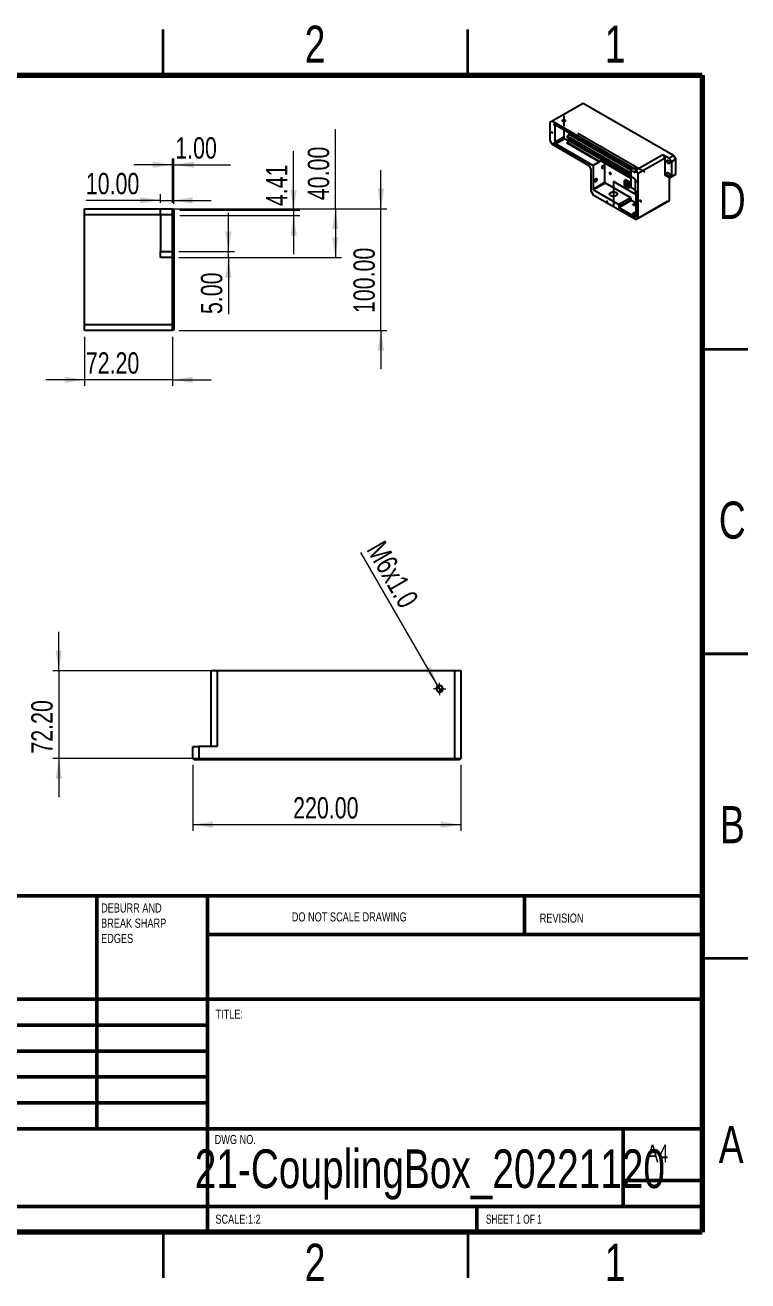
# Model space of a CAD drawing. Header units: millimetres. Extents: x 2 to 294, y 2 to 208.
# Drawn here: x 175.8 to 294.5, y 2 to 208.2 of the extents above; entities that cross this region are included whole.
import ezdxf

# ---------------------------------------------------------------- set-up
doc = ezdxf.new("R2010")
doc.units = ezdxf.units.MM
doc.linetypes.add('CENTERX2', pattern=[20.32, 12.7, -2.54, 2.54, -2.54])
doc.styles.add('SLDTEXTSTYLE0', font='TXT', dxfattribs={"width": 0.75})
doc.styles.add('SLDTEXTSTYLE2', font='TXT', dxfattribs={"width": 0.6875})
doc.dimstyles.new('SLDDIMSTYLE4', dxfattribs={"dimtxt": 3.5, "dimasz": 3.302, "dimexe": 0, "dimexo": 0.0625, "dimgap": 0.875, "dimtad": 1, "dimlfac": 5, "dimrnd": 1e-09, "dimzin": 12, "dimdsep": 46, "dimtxsty": 'SLDTEXTSTYLE0', "dimsah": 1, "dimcen": 0.09, "dimadec": 0, "dimazin": 3, "dimtfac": 1, "dimtmove": 0, "dimatfit": 0, "dimfxl": 0, "dimfrac": 2, "dimtolj": 1, "dimtzin": 12, "dimarcsym": 0})
doc.dimstyles.new('SLDDIMSTYLE5', dxfattribs={"dimtxt": 3.5, "dimasz": 3.302, "dimexe": 0, "dimexo": 0.0625, "dimgap": 0.875, "dimtad": 1, "dimlfac": 5, "dimrnd": 1e-09, "dimzin": 4, "dimdsep": 46, "dimtxsty": 'SLDTEXTSTYLE0', "dimsah": 1, "dimcen": 0.09, "dimadec": 0, "dimazin": 1, "dimtfac": 1, "dimtofl": 0, "dimtmove": 0, "dimatfit": 3, "dimfxl": 0, "dimfrac": 2, "dimtolj": 1, "dimtzin": 12, "dimarcsym": 0})
doc.dimstyles.new('SLDDIMSTYLE6', dxfattribs={"dimtxt": 3.5, "dimasz": 3.302, "dimexe": 0, "dimexo": 0.0625, "dimgap": 0.875, "dimtad": 1, "dimlfac": 5, "dimrnd": 1e-09, "dimzin": 4, "dimdsep": 46, "dimtxsty": 'SLDTEXTSTYLE0', "dimsah": 1, "dimcen": 0.09, "dimadec": 0, "dimazin": 1, "dimtfac": 1, "dimtmove": 0, "dimatfit": 0, "dimfxl": 0, "dimfrac": 2, "dimtolj": 1, "dimtzin": 12, "dimarcsym": 0})
doc.dimstyles.new('SLDDIMSTYLE9', dxfattribs={"dimtxt": 3.5, "dimasz": 3.302, "dimexe": 0, "dimexo": 0.0625, "dimgap": 0.875, "dimtad": 1, "dimlfac": 5, "dimrnd": 1e-09, "dimzin": 4, "dimdsep": 46, "dimtxsty": 'SLDTEXTSTYLE0', "dimblk1": 'NONE', "dimsah": 1, "dimcen": 0, "dimadec": 0, "dimazin": 1, "dimtfac": 1, "dimtmove": 0, "dimatfit": 3, "dimldrblk": 'NONE', "dimfxl": 0, "dimfrac": 2, "dimtolj": 1, "dimtzin": 12, "dimarcsym": 0})

# ---------------------------------------------------------------- blocks, each defined once
blk = doc.blocks.new('SW_NOTE_0_1')
at = {"color": 0, "linetype": 'Continuous', "lineweight": 0, "char_height": 1.5, "attachment_point": 1, "style": 'SLDTEXTSTYLE0'}
for s, insert in [('DEBURR AND', (0, 1.93)), ('BREAK SHARP', (0, -0.57)), ('EDGES', (0, -3.07))]:
    blk.add_mtext(s, dxfattribs=dict(at, insert=insert))
blk = doc.blocks.new('_D_24')
at = {"color": 7, "linetype": 'Continuous', "lineweight": 0}
for p, q in [((234.25, 178.04), (234.25, 184.39)), ((201.05, 178.04), (235.25, 178.04)), ((234.25, 158.04), (234.25, 178.04)), ((201.05, 158.04), (235.25, 158.04)), ((234.25, 158.04), (234.25, 151.69))]:
    blk.add_line(p, q, dxfattribs=at)
at = {"color": 7, "linetype": 'Continuous', "lineweight": 18}
for points in [[(234.25, 178.04), (234.76, 181.34), (233.74, 181.34)], [(234.25, 158.04), (233.74, 154.74), (234.76, 154.74)]]:
    blk.add_solid(points, dxfattribs=at)
at = {"color": 7, "linetype": 'Continuous', "lineweight": 18, "insert": (229.74, 160.92), "char_height": 3.5, "attachment_point": 1, "rotation": 90, "style": 'SLDTEXTSTYLE0'}
blk.add_mtext('100.00', dxfattribs=at)
blk = doc.blocks.new('_D_25')
at = {"color": 7, "linetype": 'Continuous', "lineweight": 0}
for p, q in [((185.61, 157.04), (185.61, 148.97)), ((200.05, 157.04), (200.05, 148.97)), ((185.61, 149.97), (179.26, 149.97)), ((200.05, 149.97), (185.61, 149.97)), ((200.05, 149.97), (206.4, 149.97))]:
    blk.add_line(p, q, dxfattribs=at)
at = {"color": 7, "linetype": 'Continuous', "lineweight": 18}
for points in [[(185.61, 149.97), (182.31, 150.48), (182.31, 149.46)], [(200.05, 149.97), (203.35, 149.46), (203.35, 150.48)]]:
    blk.add_solid(points, dxfattribs=at)
at = {"color": 7, "linetype": 'Continuous', "lineweight": 18, "insert": (185.8, 154.48), "char_height": 3.5, "attachment_point": 1, "style": 'SLDTEXTSTYLE0'}
blk.add_mtext('72.20', dxfattribs=at)
blk = doc.blocks.new('_D_26')
at = {"color": 7, "linetype": 'Continuous', "lineweight": 0}
for p, q in [((209.21, 171.04), (209.21, 177.39)), ((201.05, 171.04), (210.21, 171.04)), ((201.05, 170.04), (210.21, 170.04)), ((209.21, 170.04), (209.21, 171.04)), ((209.21, 170.04), (209.21, 160.76))]:
    blk.add_line(p, q, dxfattribs=at)
at = {"color": 7, "linetype": 'Continuous', "lineweight": 18}
for points in [[(209.21, 171.04), (209.72, 174.34), (208.7, 174.34)], [(209.21, 170.04), (208.7, 166.74), (209.72, 166.74)]]:
    blk.add_solid(points, dxfattribs=at)
at = {"color": 7, "linetype": 'Continuous', "lineweight": 18, "insert": (204.7, 160.76), "char_height": 3.5, "attachment_point": 1, "rotation": 90, "style": 'SLDTEXTSTYLE0'}
blk.add_mtext('5.00', dxfattribs=at)
blk = doc.blocks.new('_D_27')
at = {"color": 7, "linetype": 'Continuous', "lineweight": 0}
for p, q in [((226.77, 178.04), (226.77, 191.1)), ((199.05, 178.04), (227.77, 178.04)), ((226.77, 178.04), (226.77, 170.04)), ((201.05, 170.04), (227.77, 170.04))]:
    blk.add_line(p, q, dxfattribs=at)
at = {"color": 7, "linetype": 'Continuous', "lineweight": 18}
for points in [[(226.77, 178.04), (226.26, 174.74), (227.27, 174.74)], [(226.77, 170.04), (227.27, 173.34), (226.26, 173.34)]]:
    blk.add_solid(points, dxfattribs=at)
at = {"color": 7, "linetype": 'Continuous', "lineweight": 18, "insert": (222.25, 179.46), "char_height": 3.5, "attachment_point": 1, "rotation": 90, "style": 'SLDTEXTSTYLE0'}
blk.add_mtext('40.00', dxfattribs=at)
blk = doc.blocks.new('_D_28')
at = {"color": 7, "linetype": 'Continuous', "lineweight": 0}
for p, q in [((219.92, 177.84), (219.92, 187.53)), ((201.25, 177.84), (220.92, 177.84)), ((219.92, 177.84), (219.92, 176.96)), ((201.25, 176.96), (220.92, 176.96)), ((219.92, 176.96), (219.92, 170.61))]:
    blk.add_line(p, q, dxfattribs=at)
at = {"color": 7, "linetype": 'Continuous', "lineweight": 18}
for points in [[(219.92, 177.84), (220.43, 181.14), (219.41, 181.14)], [(219.92, 176.96), (219.41, 173.65), (220.43, 173.65)]]:
    blk.add_solid(points, dxfattribs=at)
at = {"color": 7, "linetype": 'Continuous', "lineweight": 18, "insert": (215.41, 178.48), "char_height": 3.5, "attachment_point": 1, "rotation": 90, "style": 'SLDTEXTSTYLE0'}
blk.add_mtext('4.41', dxfattribs=at)
blk = doc.blocks.new('_D_29')
at = {"color": 7, "linetype": 'Continuous', "lineweight": 0}
for p, q in [((198.05, 179.43), (185.8, 179.43)), ((198.05, 179.04), (198.05, 180.43)), ((198.05, 179.43), (200.05, 179.43)), ((200.05, 179.04), (200.05, 180.43)), ((200.05, 179.43), (206.4, 179.43))]:
    blk.add_line(p, q, dxfattribs=at)
at = {"color": 7, "linetype": 'Continuous', "lineweight": 18}
for points in [[(198.05, 179.43), (194.75, 179.94), (194.75, 178.92)], [(200.05, 179.43), (203.35, 178.92), (203.35, 179.94)]]:
    blk.add_solid(points, dxfattribs=at)
at = {"color": 7, "linetype": 'Continuous', "lineweight": 18, "insert": (185.8, 183.94), "char_height": 3.5, "attachment_point": 1, "style": 'SLDTEXTSTYLE0'}
blk.add_mtext('10.00', dxfattribs=at)
blk = doc.blocks.new('_D_30')
at = {"color": 7, "linetype": 'Continuous', "lineweight": 0}
for p, q in [((200.05, 179.04), (200.05, 186.28)), ((200.25, 178.84), (200.25, 186.28)), ((200.05, 185.28), (193.7, 185.28)), ((200.05, 185.28), (200.25, 185.28)), ((200.25, 185.28), (209.54, 185.28))]:
    blk.add_line(p, q, dxfattribs=at)
at = {"color": 7, "linetype": 'Continuous', "lineweight": 18}
for points in [[(200.05, 185.28), (196.75, 185.79), (196.75, 184.77)], [(200.25, 185.28), (203.55, 184.77), (203.55, 185.79)]]:
    blk.add_solid(points, dxfattribs=at)
at = {"color": 7, "linetype": 'Continuous', "lineweight": 18, "insert": (200.49, 189.79), "char_height": 3.5, "attachment_point": 1, "style": 'SLDTEXTSTYLE0'}
blk.add_mtext('1.00', dxfattribs=at)
blk = doc.blocks.new('_D_33')
at = {"color": 7, "linetype": 'Continuous', "lineweight": 0}
for q in [(230.94, 121.63), (244.18, 98.7)]:
    blk.add_line((243.58, 99.73), q, dxfattribs=at)
at = {"color": 7, "linetype": 'Continuous', "lineweight": 18}
blk.add_solid([(243.58, 99.73), (242.37, 102.85), (241.49, 102.34)], dxfattribs=at)
at = {"color": 7, "linetype": 'Continuous', "lineweight": 18, "insert": (234.82, 123.87), "char_height": 3.5, "attachment_point": 1, "rotation": 300, "style": 'SLDTEXTSTYLE0'}
blk.add_mtext('M6x1.0', dxfattribs=at)
blk = doc.blocks.new('_None')
blk = doc.blocks.new('_D_34')
at = {"color": 7, "linetype": 'Continuous', "lineweight": 0}
for p, q in [((203.37, 86.77), (203.37, 75.93)), ((247.37, 86.77), (247.37, 75.93)), ((203.37, 76.93), (247.37, 76.93))]:
    blk.add_line(p, q, dxfattribs=at)
at = {"color": 7, "linetype": 'Continuous', "lineweight": 18}
for points in [[(203.37, 76.93), (206.67, 76.42), (206.67, 77.43)], [(247.37, 76.93), (244.06, 77.43), (244.06, 76.42)]]:
    blk.add_solid(points, dxfattribs=at)
at = {"color": 7, "linetype": 'Continuous', "lineweight": 18, "insert": (219.84, 81.44), "char_height": 3.5, "attachment_point": 1, "style": 'SLDTEXTSTYLE0'}
blk.add_mtext('220.00', dxfattribs=at)
blk = doc.blocks.new('_D_35')
at = {"color": 7, "linetype": 'Continuous', "lineweight": 0}
for p, q in [((181.37, 102.21), (181.37, 108.56)), ((246.37, 102.21), (180.37, 102.21)), ((181.37, 102.21), (181.37, 87.77)), ((246.37, 87.77), (180.37, 87.77)), ((181.37, 87.77), (181.37, 81.42))]:
    blk.add_line(p, q, dxfattribs=at)
at = {"color": 7, "linetype": 'Continuous', "lineweight": 18}
for points in [[(181.37, 102.21), (181.87, 105.52), (180.86, 105.52)], [(181.37, 87.77), (180.86, 84.47), (181.87, 84.47)]]:
    blk.add_solid(points, dxfattribs=at)
at = {"color": 7, "linetype": 'Continuous', "lineweight": 18, "insert": (176.85, 88.59), "char_height": 3.5, "attachment_point": 1, "rotation": 90, "style": 'SLDTEXTSTYLE0'}
blk.add_mtext('72.20', dxfattribs=at)
blk = doc.blocks.new('SW_CENTERMARKSYMBOL_17')
at = {"color": 0, "linetype": 'Continuous', "lineweight": 18}
for p, q in [((-0.5, 0), (-1, 0)), ((0, 0), (-0.5, 0)), ((0, 0.5), (0, 1)), ((0, 0), (0, 0.5)), ((0, 0), (0, -0.5)), ((0, 0), (0.5, 0)), ((0.5, 0), (1, 0)), ((0, -0.5), (0, -1))]:
    blk.add_line(p, q, dxfattribs=at)

msp = doc.modelspace()

# ---------------------------------------------------------------- linework, layer by layer
at = {"color": 7, "linetype": 'Continuous', "lineweight": 35}
for p, q in [((198.5, 200), (198.5, 207.5)), ((248.5, 200), (248.5, 207.5)), ((287, 155), (294.5, 155)), ((294.5, 105), (287, 105)), ((287, 105), (294.5, 105)), ((287, 55), (294.5, 55)), ((198.5, 10), (198.5, 2.5)), ((248.5, 10), (248.5, 2.5))]:
    msp.add_line(p, q, dxfattribs=at)
at = {"color": 7, "linetype": 'Continuous', "lineweight": 70}
for p, q in [((10, 200), (287, 200)), ((287, 200), (287, 10)), ((287, 10), (10, 10))]:
    msp.add_line(p, q, dxfattribs=at)
at = {"color": 7, "linetype": 'Continuous', "lineweight": 25}
for p, q in [((267.4621, 195.3538), (262.3568, 192.4066)), ((282.3114, 186.7815), (267.4621, 195.3538)), ((262.3568, 192.4066), (262.0033, 192.2024)), ((262.0033, 192.2024), (262.0033, 189.2424)), ((276.1454, 184.4466), (262.3568, 192.4066)), ((262.778, 188.9245), (264.2806, 189.7919)), ((262.7987, 191.6581), (262.7987, 188.9703)), ((262.7987, 188.9703), (264.3014, 189.8377)), ((275.1879, 184.6931), (262.9608, 191.7517)), ((264.3014, 190.9778), (264.3014, 189.8377)), ((264.8317, 189.9438), (275.3499, 183.8717)), ((264.8317, 189.9438), (264.8317, 189.7681)), ((275.3499, 183.6961), (264.8317, 189.7681)), ((262.0033, 189.2424), (262.3568, 188.6301)), ((262.3568, 188.6301), (268.3672, 185.1603)), ((264.4134, 189.5621), (262.9108, 188.6946)), ((264.4634, 189.5571), (262.9608, 188.6897)), ((262.9608, 188.6897), (269.0743, 185.1604)), ((264.4634, 189.5571), (265.0964, 189.1917)), ((264.761, 188.875), (270.135, 185.7727)), ((270.1543, 185.8381), (264.8315, 188.9109)), ((270.135, 185.7727), (269.0743, 185.1604)), ((270.135, 185.7727), (270.135, 185.7931)), ((275.3499, 183.0099), (270.3319, 185.9068)), ((276.1454, 184.4466), (280.5436, 186.9856)), ((280.8971, 186.3732), (276.4989, 183.8342)), ((280.5436, 186.9856), (281.6043, 186.3733)), ((280.5436, 186.9856), (280.8971, 186.3732)), ((280.8971, 183.5153), (280.8971, 186.3732)), ((281.6043, 186.3733), (282.3114, 186.7815)), ((281.9578, 185.7609), (281.6043, 186.3733)), ((282.6649, 186.1691), (281.9578, 185.7609)), ((281.9578, 185.7609), (281.9578, 183.3113)), ((282.6649, 186.1691), (282.3114, 186.7815)), ((282.3114, 186.7815), (282.3528, 186.7576)), ((282.3528, 186.7576), (282.6649, 186.217)), ((282.6649, 186.217), (282.6649, 186.1691)), ((282.6649, 183.7195), (282.6649, 186.1691)), ((268.3672, 185.1603), (268.7208, 184.5479)), ((268.7208, 184.5479), (268.7208, 180.9756)), ((269.0743, 185.1604), (269.0743, 181.2614)), ((271.033, 182.3921), (271.033, 185.502)), ((275.2379, 184.6882), (275.3185, 184.7347)), ((275.3499, 181.5376), (275.3499, 184.4125)), ((275.4512, 184.5048), (275.3706, 184.4583)), ((276.4989, 183.8342), (276.1454, 184.4466)), ((276.4989, 176.4853), (276.4989, 183.8342)), ((281.6043, 183.1071), (280.8971, 183.5153)), ((282.3114, 183.5153), (281.6043, 183.1071)), ((281.9578, 183.3113), (282.6649, 183.7195)), ((282.3114, 183.5153), (282.6649, 183.7195)), ((269.0743, 181.2614), (271.033, 182.3921)), ((271.1037, 182.2697), (269.145, 181.1389)), ((275.2756, 179.8613), (271.1037, 182.2697)), ((274.2008, 182.7109), (274.3918, 182.8211)), ((274.2008, 182.7109), (274.2008, 181.8944)), ((274.908, 182.3027), (274.2008, 182.7109)), ((274.2008, 181.8944), (274.908, 181.4862)), ((275.0989, 182.4129), (274.3918, 182.8211)), ((274.908, 182.3027), (275.0989, 182.4129)), ((274.908, 181.4862), (274.908, 182.3027)), ((274.908, 181.4862), (275.0989, 181.5964)), ((275.0989, 181.5964), (275.0989, 182.4129)), ((276.0747, 181.1192), (275.3499, 181.5376)), ((281.6043, 183.1071), (281.9578, 183.3113)), ((281.6043, 179.4326), (281.6043, 183.1071)), ((268.7208, 180.9756), (269.0743, 180.3632)), ((269.0743, 180.3632), (276.1454, 176.2812)), ((269.145, 181.1389), (273.317, 178.7305)), ((275.2756, 179.8613), (273.317, 178.7305)), ((273.317, 178.4039), (275.2756, 179.5346)), ((275.3464, 179.4122), (273.3877, 178.2814)), ((275.2756, 179.8613), (275.2756, 179.5346)), ((276.1454, 178.9509), (275.3464, 179.4122)), ((276.1454, 176.7711), (276.1454, 180.9967)), ((276.4989, 176.4853), (281.6043, 179.4326)), ((281.2507, 179.2284), (281.6043, 179.4326)), ((185.6084, 177.0397), (185.6084, 178.0397)), ((185.6084, 178.0397), (198.0484, 178.0397)), ((198.0484, 177.0397), (198.0484, 178.0397)), ((198.0484, 178.0397), (200.0484, 178.0397)), ((200.0484, 177.0397), (200.0484, 178.0397)), ((200.0484, 178.0397), (200.2484, 177.8397)), ((200.2484, 177.8397), (200.2484, 176.9568)), ((273.317, 178.7305), (273.317, 178.4039)), ((273.3877, 178.2814), (276.0747, 176.7303)), ((281.2507, 179.2284), (276.1454, 176.2812)), ((185.6084, 159.0397), (185.6084, 177.0397)), ((198.0484, 177.0397), (185.6084, 177.0397)), ((200.0484, 177.0397), (198.0484, 177.0397)), ((198.0484, 177.0397), (198.0484, 171.0397)), ((200.0484, 171.0397), (200.0484, 177.0397)), ((200.2484, 176.9568), (200.0484, 177.0397)), ((200.2484, 176.9568), (200.2484, 171.1225)), ((276.1454, 176.2812), (276.4989, 176.4853)), ((198.0484, 170.0397), (198.0484, 171.0397)), ((198.0484, 171.0397), (200.0484, 171.0397)), ((200.0484, 170.0397), (198.0484, 170.0397)), ((200.2484, 171.1225), (200.0484, 171.0397)), ((200.0484, 170.0397), (200.0484, 171.0397)), ((200.2484, 170.2397), (200.0484, 170.0397)), ((200.0484, 159.0397), (200.0484, 170.0397)), ((200.2484, 171.1225), (200.2484, 170.2397)), ((200.2484, 170.2397), (200.2484, 159.1225)), ((185.6084, 159.0397), (200.0484, 159.0397)), ((185.6084, 158.0397), (185.6084, 159.0397)), ((200.2484, 159.1225), (200.0484, 159.0397)), ((200.0484, 158.0397), (200.0484, 159.0397)), ((200.2484, 159.1225), (200.2484, 158.2397)), ((200.0484, 158.0397), (185.6084, 158.0397)), ((200.2484, 158.2397), (200.0484, 158.0397)), ((206.3661, 89.7749), (206.3661, 102.2149)), ((206.3661, 102.2149), (207.3661, 102.2149)), ((207.3661, 102.2149), (207.3661, 89.7749)), ((207.3661, 102.2149), (246.3661, 102.2149)), ((246.3661, 87.7749), (246.3661, 102.2149)), ((246.3661, 102.2149), (247.3661, 102.2149)), ((247.3661, 102.2149), (247.3661, 87.7749)), ((203.3661, 89.7749), (204.3661, 89.7749)), ((203.3661, 87.7749), (203.3661, 89.7749)), ((207.3661, 89.7749), (204.3661, 89.7749)), ((204.3661, 89.7749), (204.3661, 87.7749)), ((203.3661, 87.7749), (204.3661, 87.7749)), ((203.5661, 87.5749), (203.3661, 87.7749)), ((204.449, 87.5749), (203.5661, 87.5749)), ((204.3661, 87.7749), (246.3661, 87.7749)), ((204.3661, 87.7749), (204.449, 87.5749)), ((246.2833, 87.5749), (204.449, 87.5749)), ((246.3661, 87.7749), (246.2833, 87.5749)), ((247.1661, 87.5749), (246.2833, 87.5749)), ((246.3661, 87.7749), (247.3661, 87.7749)), ((247.3661, 87.7749), (247.1661, 87.5749))]:
    msp.add_line(p, q, dxfattribs=at)
at = {"color": 8, "linetype": 'Continuous', "lineweight": 25}
for p, q in [((262.7563, 191.7575), (262.896, 191.8381)), ((262.9608, 191.7517), (262.7987, 191.6581)), ((264.761, 188.875), (264.8886, 188.9487)), ((270.3319, 185.9068), (270.135, 185.7931)), ((275.2527, 184.7047), (275.3075, 184.7364)), ((275.4471, 184.4945), (275.3923, 184.4629)), ((276.0747, 176.7303), (276.1454, 176.7711))]:
    msp.add_line(p, q, dxfattribs=at)
at = {"color": 7, "linetype": 'CENTERX2'}
for p, q in [((264.3014, 193.2841), (264.3014, 191.6921)), ((277.5596, 184.0382), (264.3014, 191.6921)), ((275.9686, 183.936), (264.3014, 190.6714)), ((264.3014, 190.6714), (264.3014, 189.6507)), ((275.9686, 182.9153), (264.3014, 189.6507)), ((275.9686, 184.9567), (275.9686, 183.936)), ((275.9686, 180.4657), (272.4331, 182.5067)), ((272.4331, 182.5067), (272.4331, 178.424)), ((275.9686, 182.9153), (275.9686, 180.4657))]:
    msp.add_line(p, q, dxfattribs=at)
at = {"color": 7, "linetype": 'Continuous', "lineweight": 50}
for p, q in [((107, 65.25), (287, 65.25)), ((187.6, 65.25), (187.6, 27)), ((205.8, 65.25), (205.8, 10)), ((257.8, 58.875), (257.8, 65.25)), ((287, 58.875), (205.8, 58.875)), ((287, 48.25), (107, 48.25)), ((205.8, 44), (107, 44)), ((205.8, 39.75), (107, 39.75)), ((205.8, 35.5), (107, 35.5)), ((205.8, 31.25), (107, 31.25)), ((161.6, 27), (287, 27)), ((274, 14.25), (274, 27)), ((287, 18.5), (274, 18.5)), ((107, 14.25), (287, 14.25)), ((250, 10), (250, 14.25))]:
    msp.add_line(p, q, dxfattribs=at)
at = {"color": 7, "linetype": 'Continuous', "lineweight": 25, "flags": 128}
for points in [[(262.7563, 191.7575), (262.7253, 191.7993), (262.7033, 191.8468), (262.6932, 191.8941), (262.6961, 191.9354), (262.7117, 191.9655), (262.7381, 191.9807), (262.772, 191.9792), (262.8092, 191.9611), (262.8451, 191.9287), (262.8753, 191.8859), (262.896, 191.8381)], [(264.1183, 192.6143), (264.0772, 192.583), (264.0522, 192.5464), (264.0452, 192.5073), (264.0568, 192.4686), (264.0861, 192.4331), (264.1308, 192.4034), (264.1877, 192.3819), (264.2526, 192.37), (264.3207, 192.3687), (264.3868, 192.378), (264.4462, 192.3972), (264.4943, 192.425), (264.5277, 192.4593), (264.5438, 192.4975), (264.5415, 192.5367), (264.5209, 192.5742), (264.4835, 192.6071), (264.4322, 192.6329), (264.3707, 192.6498), (264.3036, 192.6565), (264.2359, 192.6524), (264.1726, 192.638), (264.1183, 192.6143)], [(262.3568, 190.504), (262.3785, 190.4965), (262.3968, 190.5001), (262.4091, 190.5142), (262.4134, 190.5367), (262.4091, 190.5642), (262.3968, 190.5924), (262.3785, 190.6172), (262.3568, 190.6347), (262.3352, 190.6422), (262.3168, 190.6386), (262.3045, 190.6245), (262.3002, 190.602), (262.3045, 190.5745), (262.3168, 190.5462), (262.3352, 190.5215), (262.3568, 190.504)], [(266.0691, 190.0349), (266.0908, 190.0273), (266.1091, 190.0309), (266.1214, 190.045), (266.1257, 190.0675), (266.1214, 190.095), (266.1091, 190.1233), (266.0908, 190.148), (266.0691, 190.1655), (266.0475, 190.173), (266.0291, 190.1695), (266.0169, 190.1553), (266.0125, 190.1328), (266.0169, 190.1054), (266.0291, 190.0771), (266.0475, 190.0523), (266.0691, 190.0349)], [(262.896, 188.6781), (262.8753, 188.6542), (262.8451, 188.6463), (262.8092, 188.6553), (262.772, 188.6801), (262.7381, 188.7177), (262.7117, 188.7634), (262.6961, 188.8116), (262.6932, 188.8562), (262.7033, 188.8918), (262.7253, 188.914), (262.7563, 188.9199)], [(266.0691, 186.6258), (266.0908, 186.6183), (266.1091, 186.6218), (266.1214, 186.636), (266.1257, 186.6585), (266.1214, 186.6859), (266.1091, 186.7142), (266.0908, 186.739), (266.0691, 186.7564), (266.0475, 186.764), (266.0291, 186.7604), (266.0169, 186.7463), (266.0125, 186.7238), (266.0169, 186.6963), (266.0291, 186.668), (266.0475, 186.6433), (266.0691, 186.6258)], [(271.3724, 186.9733), (271.3941, 186.9658), (271.4124, 186.9694), (271.4247, 186.9835), (271.429, 187.006), (271.4247, 187.0335), (271.4124, 187.0617), (271.3941, 187.0865), (271.3724, 187.104), (271.3508, 187.1115), (271.3324, 187.1079), (271.3202, 187.0938), (271.3158, 187.0713), (271.3202, 187.0438), (271.3324, 187.0155), (271.3508, 186.9908), (271.3724, 186.9733)], [(281.4275, 186.0263), (281.4805, 185.9885), (281.5306, 185.9385), (281.5752, 185.8789), (281.6118, 185.8129), (281.6385, 185.7442), (281.6538, 185.6763), (281.6569, 185.613), (281.6476, 185.5577), (281.6265, 185.5133), (281.5946, 185.4823), (281.5538, 185.4663), (281.5061, 185.4661), (281.4542, 185.4819), (281.4008, 185.5127), (281.3489, 185.5569), (281.3012, 185.6121), (281.2603, 185.6753), (281.2285, 185.7431), (281.2073, 185.8119), (281.1981, 185.8779), (281.2012, 185.9376), (281.2165, 185.9878), (281.2431, 186.0258), (281.2798, 186.0494), (281.3243, 186.0576), (281.3745, 186.0497), (281.4275, 186.0263)], [(270.7636, 184.6772), (270.7128, 184.6551), (270.665, 184.6484), (270.6229, 184.6576), (270.589, 184.6823), (270.5653, 184.7208), (270.553, 184.7711), (270.553, 184.8302), (270.5653, 184.8946), (270.589, 184.9606), (270.6229, 185.0244), (270.665, 185.0822), (270.7128, 185.1307), (270.7636, 185.1672), (270.8144, 185.1894), (270.8622, 185.196), (270.9043, 185.1868), (270.9382, 185.1621), (270.9619, 185.1236), (270.9742, 185.0733), (270.9742, 185.0142), (270.9619, 184.9498), (270.9382, 184.8838), (270.9043, 184.8201), (270.8622, 184.7622), (270.8144, 184.7137), (270.7636, 184.6772)], [(271.8998, 183.7167), (271.9377, 183.7021), (271.9715, 183.7037), (271.9975, 183.7213), (272.0129, 183.7531), (272.0161, 183.7954), (272.0067, 183.8439), (271.9857, 183.8931), (271.9554, 183.9379), (271.919, 183.9732), (271.8806, 183.9954), (271.8443, 184.002), (271.814, 183.9922), (271.793, 183.9672), (271.7836, 183.9297), (271.7867, 183.8836), (271.8022, 183.8341), (271.8282, 183.7865), (271.8619, 183.7459), (271.8998, 183.7167)], [(275.3923, 184.4629), (275.4234, 184.4688), (275.4453, 184.491), (275.4554, 184.5266), (275.4525, 184.5713), (275.4369, 184.6194), (275.4105, 184.6651), (275.3767, 184.7027), (275.3395, 184.7275), (275.3036, 184.7365), (275.2734, 184.7286), (275.2527, 184.7047)], [(281.4275, 183.9895), (281.4814, 183.9511), (281.5324, 183.9002), (281.5778, 183.8396), (281.615, 183.7725), (281.6422, 183.7025), (281.6577, 183.6335), (281.6609, 183.5691), (281.6515, 183.5128), (281.63, 183.4676), (281.5975, 183.4361), (281.556, 183.4198), (281.5074, 183.4196), (281.4546, 183.4357), (281.4003, 183.467), (281.3475, 183.512), (281.299, 183.5681), (281.2574, 183.6324), (281.225, 183.7014), (281.2035, 183.7714), (281.1941, 183.8386), (281.1972, 183.8993), (281.2128, 183.9504), (281.2399, 183.989), (281.2772, 184.0131), (281.3225, 184.0214), (281.3736, 184.0134), (281.4275, 183.9895)], [(269.5064, 182.4996), (269.4556, 182.4775), (269.4078, 182.4708), (269.3657, 182.48), (269.3318, 182.5047), (269.308, 182.5432), (269.2958, 182.5935), (269.2958, 182.6526), (269.308, 182.717), (269.3318, 182.783), (269.3657, 182.8468), (269.4078, 182.9046), (269.4556, 182.9531), (269.5064, 182.9896), (269.5571, 183.0118), (269.6049, 183.0184), (269.647, 183.0092), (269.6809, 182.9845), (269.7047, 182.946), (269.7169, 182.8957), (269.7169, 182.8367), (269.7047, 182.7723), (269.6809, 182.7062), (269.647, 182.6425), (269.6049, 182.5846), (269.5571, 182.5361), (269.5064, 182.4996)], [(274.5544, 181.9679), (274.5911, 181.9538), (274.6239, 181.9553), (274.6491, 181.9724), (274.6641, 182.0032), (274.6671, 182.0442), (274.658, 182.0912), (274.6376, 182.139), (274.6082, 182.1824), (274.573, 182.2167), (274.5358, 182.2382), (274.5006, 182.2445), (274.4712, 182.2351), (274.4508, 182.2108), (274.4416, 182.1744), (274.4447, 182.1298), (274.4597, 182.0818), (274.4849, 182.0356), (274.5177, 181.9962), (274.5544, 181.9679)], [(276.3222, 182.442), (276.3438, 182.4345), (276.3622, 182.438), (276.3744, 182.4521), (276.3787, 182.4747), (276.3744, 182.5021), (276.3622, 182.5304), (276.3438, 182.5552), (276.3222, 182.5726), (276.3005, 182.5802), (276.2822, 182.5766), (276.2699, 182.5625), (276.2656, 182.54), (276.2699, 182.5125), (276.2822, 182.4842), (276.3005, 182.4595), (276.3222, 182.442)], [(272.8777, 180.2087), (272.7976, 180.1696), (272.7075, 180.1386), (272.6098, 180.1166), (272.5072, 180.1042), (272.4024, 180.1017), (272.2983, 180.1092), (272.1978, 180.1264), (272.1036, 180.153), (272.0183, 180.1882), (271.9441, 180.231), (271.8832, 180.2803), (271.8371, 180.3347), (271.8072, 180.3927), (271.7942, 180.4528), (271.7985, 180.5133), (271.8201, 180.5725), (271.8582, 180.6289), (271.9119, 180.681), (271.9796, 180.7272), (272.0597, 180.7663), (272.1498, 180.7973), (272.2475, 180.8193), (272.3501, 180.8317), (272.4549, 180.8342), (272.559, 180.8267), (272.6595, 180.8094), (272.7537, 180.7829), (272.8391, 180.7477), (272.9132, 180.7049), (272.9742, 180.6556), (273.0202, 180.6012), (273.0501, 180.5432), (273.0631, 180.4831), (273.0588, 180.4226), (273.0373, 180.3633), (272.9991, 180.3069), (272.9455, 180.2549), (272.8777, 180.2087)], [(271.3724, 179.1754), (271.3941, 179.1678), (271.4124, 179.1714), (271.4247, 179.1855), (271.429, 179.208), (271.4247, 179.2355), (271.4124, 179.2638), (271.3941, 179.2885), (271.3724, 179.306), (271.3508, 179.3135), (271.3324, 179.31), (271.3202, 179.2959), (271.3158, 179.2733), (271.3202, 179.2459), (271.3324, 179.2176), (271.3508, 179.1928), (271.3724, 179.1754)], [(276.1454, 178.602), (276.1238, 178.5937), (276.0579, 178.5765), (275.9867, 178.569), (275.9145, 178.5715), (275.8455, 178.584), (275.7836, 178.6056), (275.7325, 178.6351), (275.695, 178.6708), (275.6735, 178.7107), (275.6692, 178.7523), (275.6822, 178.7934), (275.7119, 178.8315), (275.7565, 178.8644), (275.8134, 178.8901), (275.8794, 178.9072), (275.9505, 178.9148), (276.0227, 178.9122), (276.0917, 178.8998), (276.1454, 178.8818)], [(276.1454, 177.1504), (276.1238, 177.1421), (276.0579, 177.125), (275.9867, 177.1174), (275.9145, 177.12), (275.8455, 177.1324), (275.7836, 177.154), (275.7325, 177.1835), (275.695, 177.2192), (275.6735, 177.2591), (275.6692, 177.3008), (275.6822, 177.3418), (275.7119, 177.3799), (275.7565, 177.4128), (275.8134, 177.4385), (275.8794, 177.4557), (275.9505, 177.4632), (276.0227, 177.4607), (276.0917, 177.4482), (276.1454, 177.4302)], [(276.3222, 178.9717), (276.3438, 178.9642), (276.3622, 178.9677), (276.3744, 178.9818), (276.3787, 179.0044), (276.3744, 179.0318), (276.3622, 179.0601), (276.3438, 179.0849), (276.3222, 179.1023), (276.3005, 179.1099), (276.2822, 179.1063), (276.2699, 179.0922), (276.2656, 179.0697), (276.2699, 179.0422), (276.2822, 179.0139), (276.3005, 178.9892), (276.3222, 178.9717)], [(275.6151, 176.7261), (275.6367, 176.7186), (275.6551, 176.7222), (275.6673, 176.7363), (275.6716, 176.7588), (275.6673, 176.7863), (275.6551, 176.8146), (275.6367, 176.8393), (275.6151, 176.8568), (275.5934, 176.8643), (275.5751, 176.8607), (275.5628, 176.8466), (275.5585, 176.8241), (275.5628, 176.7966), (275.5751, 176.7684), (275.5934, 176.7436), (275.6151, 176.7261)]]:
    msp.add_lwpolyline(points, dxfattribs=at)
at = {"color": 7, "linetype": 'Continuous', "lineweight": 18, "flags": 128}
for points in [[(264.083, 192.3898), (264.0179, 192.4459), (263.9951, 192.5122), (264.0179, 192.5785), (264.083, 192.6347), (264.1803, 192.6722), (264.2951, 192.6854), (264.4099, 192.6722), (264.5072, 192.6347), (264.5723, 192.5785), (264.5951, 192.5122), (264.5723, 192.4459), (264.5072, 192.3898), (264.4099, 192.3522), (264.2951, 192.339), (264.1803, 192.3522), (264.083, 192.3898)], [(262.3568, 190.4877), (262.3297, 190.5095), (262.3068, 190.5405), (262.2915, 190.5758), (262.2861, 190.6102), (262.2915, 190.6383), (262.3068, 190.6559), (262.3297, 190.6604), (262.3568, 190.651), (262.3839, 190.6292), (262.4068, 190.5982), (262.4221, 190.5629), (262.4275, 190.5285), (262.4221, 190.5004), (262.4068, 190.4827), (262.3839, 190.4783), (262.3568, 190.4877)], [(266.0691, 190.0185), (266.0421, 190.0404), (266.0191, 190.0713), (266.0038, 190.1066), (265.9984, 190.141), (266.0038, 190.1691), (266.0191, 190.1868), (266.0421, 190.1912), (266.0691, 190.1818), (266.0962, 190.16), (266.1191, 190.1291), (266.1344, 190.0937), (266.1398, 190.0594), (266.1344, 190.0312), (266.1191, 190.0136), (266.0962, 190.0091), (266.0691, 190.0185)], [(266.0691, 186.6095), (266.0421, 186.6313), (266.0191, 186.6622), (266.0038, 186.6976), (265.9984, 186.7319), (266.0038, 186.7601), (266.0191, 186.7777), (266.0421, 186.7822), (266.0691, 186.7728), (266.0962, 186.7509), (266.1191, 186.72), (266.1344, 186.6847), (266.1398, 186.6503), (266.1344, 186.6222), (266.1191, 186.6045), (266.0962, 186.6001), (266.0691, 186.6095)], [(271.3724, 186.957), (271.3454, 186.9788), (271.3224, 187.0098), (271.3071, 187.0451), (271.3017, 187.0795), (271.3071, 187.1076), (271.3224, 187.1253), (271.3454, 187.1297), (271.3724, 187.1203), (271.3995, 187.0985), (271.4224, 187.0675), (271.4377, 187.0322), (271.4431, 186.9978), (271.4377, 186.9697), (271.4224, 186.952), (271.3995, 186.9476), (271.3724, 186.957)], [(271.8998, 183.6881), (271.8457, 183.7318), (271.7998, 183.7937), (271.7692, 183.8644), (271.7584, 183.9331), (271.7692, 183.9893), (271.7998, 184.0246), (271.8457, 184.0335), (271.8998, 184.0147), (271.9539, 183.9711), (271.9998, 183.9092), (272.0305, 183.8385), (272.0413, 183.7698), (272.0305, 183.7135), (271.9998, 183.6782), (271.9539, 183.6693), (271.8998, 183.6881)], [(276.3222, 182.4257), (276.2951, 182.4475), (276.2722, 182.4784), (276.2568, 182.5138), (276.2515, 182.5481), (276.2568, 182.5763), (276.2722, 182.5939), (276.2951, 182.5984), (276.3222, 182.589), (276.3492, 182.5671), (276.3722, 182.5362), (276.3875, 182.5008), (276.3929, 182.4665), (276.3875, 182.4384), (276.3722, 182.4207), (276.3492, 182.4163), (276.3222, 182.4257)], [(276.8666, 179.1681), (276.8125, 179.2117), (276.7666, 179.2736), (276.736, 179.3443), (276.7252, 179.413), (276.736, 179.4693), (276.7666, 179.5046), (276.8125, 179.5135), (276.8666, 179.4947), (276.9208, 179.451), (276.9666, 179.3891), (276.9973, 179.3184), (277.0081, 179.2497), (276.9973, 179.1934), (276.9666, 179.1582), (276.9208, 179.1492), (276.8666, 179.1681)], [(271.3724, 179.159), (271.3454, 179.1809), (271.3224, 179.2118), (271.3071, 179.2471), (271.3017, 179.2815), (271.3071, 179.3096), (271.3224, 179.3273), (271.3454, 179.3317), (271.3724, 179.3223), (271.3995, 179.3005), (271.4224, 179.2696), (271.4377, 179.2342), (271.4431, 179.1999), (271.4377, 179.1717), (271.4224, 179.1541), (271.3995, 179.1496), (271.3724, 179.159)], [(276.3222, 178.9554), (276.2951, 178.9772), (276.2722, 179.0081), (276.2568, 179.0435), (276.2515, 179.0778), (276.2568, 179.106), (276.2722, 179.1236), (276.2951, 179.1281), (276.3222, 179.1187), (276.3492, 179.0968), (276.3722, 179.0659), (276.3875, 179.0305), (276.3929, 178.9962), (276.3875, 178.9681), (276.3722, 178.9504), (276.3492, 178.946), (276.3222, 178.9554)], [(275.6151, 176.7098), (275.588, 176.7316), (275.5651, 176.7626), (275.5497, 176.7979), (275.5443, 176.8323), (275.5497, 176.8604), (275.5651, 176.8781), (275.588, 176.8825), (275.6151, 176.8731), (275.6421, 176.8513), (275.6651, 176.8203), (275.6804, 176.785), (275.6858, 176.7506), (275.6804, 176.7225), (275.6651, 176.7049), (275.6421, 176.7004), (275.6151, 176.7098)]]:
    msp.add_lwpolyline(points, dxfattribs=at)
at = {"color": 7, "linetype": 'Continuous', "lineweight": 25}
msp.add_circle((243.8838, 99.2149), 0.5, dxfattribs=at)
for centre, radius, start, end in [((262.6433, 191.6505), 0.1556, 2.826153, 43.431236), ((263.0451, 191.8825), 0.1556, 196.567999, 237.174921), ((264.3983, 189.7066), 0.202, 168.922167, 251.065431), ((264.2519, 189.8325), 0.0497, 305.305551, 6.006629), ((264.3821, 190.6359), 0.8253, 303.006571, 348.053119), ((262.7568, 188.9626), 0.0427, 269.391887, 10.365489), ((262.9331, 188.6572), 0.0427, 49.639477, 150.622166), ((264.4341, 189.5169), 0.0497, 53.996966, 114.692575), ((264.7886, 188.908), 0.043, 230.032062, 3.776539), ((264.3867, 189.5936), 0.8172, 307.910252, 357.211573), ((270.186, 185.7978), 0.0512, 128.171691, 185.230697), ((275.2155, 184.7256), 0.0427, 229.639477, 330.622166), ((275.3919, 184.4202), 0.0427, 89.391887, 190.365489), ((271.1865, 182.3991), 0.1537, 182.605478, 237.394522), ((269.2278, 181.2684), 0.1537, 182.605478, 237.394522), ((275.4292, 179.5416), 0.1537, 182.605478, 237.394522), ((275.9919, 180.9897), 0.1537, 2.605478, 57.394522), ((273.4705, 178.4109), 0.1537, 182.605478, 237.394522), ((276.1023, 176.7641), 0.0437, 230.796715, 9.214037)]:
    msp.add_arc(centre, radius, start, end, dxfattribs=at)
at = {"color": 7, "linetype": 'Continuous', "lineweight": 18}
msp.add_arc((243.8838, 99.2149), 0.6, 255, 195, dxfattribs=at)
at = {"color": 7, "linetype": 'Continuous', "lineweight": 25}
msp.add_open_spline([(264.8888, 188.9488), (264.8699, 188.9345), (264.8507, 188.9219), (264.8315, 188.9109)], degree=3, dxfattribs=at)
msp.add_open_spline([(270.1543, 185.8381), (270.1668, 185.8453), (270.1797, 185.8528), (270.2066, 185.8682), (270.2206, 185.8762), (270.2505, 185.8919), (270.2662, 185.8996), (270.2911, 185.9078), (270.2998, 185.91), (270.317, 185.9114), (270.3255, 185.9104), (270.3319, 185.9068)], degree=3, knots=[0, 0, 0, 0, 0.25, 0.25, 0.5, 0.5, 0.75, 0.75, 0.875, 0.875, 1, 1, 1, 1], dxfattribs=at)

# ---------------------------------------------------------------- block references
at = {"color": 7, "linetype": 'Continuous', "lineweight": 0}
for name, p in [('SW_CENTERMARKSYMBOL_17', (243.8838, 99.2149)), ('SW_NOTE_0_1', (188.3092, 62.0695))]:
    msp.add_blockref(name, p, dxfattribs=at)

# ---------------------------------------------------------------- texts
for s, insert, char_height, attachment_point, style in [('2', (223.4386, 208.1137), 6.096, 2, 'SLDTEXTSTYLE0'), ('1', (272.6886, 208.1137), 6.096, 2, 'SLDTEXTSTYLE0'), ('D', (291.9302, 182.4757), 6.096, 2, 'SLDTEXTSTYLE0'), ('C', (291.9365, 129.9757), 6.096, 2, 'SLDTEXTSTYLE0'), ('B', (291.9534, 79.9757), 6.096, 2, 'SLDTEXTSTYLE0'), ('DO NOT SCALE DRAWING', (219.6146, 62.533), 1.5, 1, 'SLDTEXTSTYLE0'), ('REVISION', (260.3276, 62.3349), 1.5, 1, 'SLDTEXTSTYLE0'), ('TITLE:', (207.0902, 46.5762), 1.5, 1, 'SLDTEXTSTYLE0'), ('A', (291.7566, 27.4757), 6.096, 2, 'SLDTEXTSTYLE0'), ('DWG NO.', (206.953, 25.9861), 1.5, 1, 'SLDTEXTSTYLE0'), ('21-CouplingBox_20221120', (242.2881, 23.6069), 6.35, 2, 'SLDTEXTSTYLE0'), ('A4', (277.8712, 24.4064), 2.91042, 1, 'SLDTEXTSTYLE0'), ('SCALE:1:2', (207.074, 12.9001), 1.5, 1, 'SLDTEXTSTYLE0'), ('SHEET 1 OF 1', (251.4783, 12.9001), 1.5, 1, 'SLDTEXTSTYLE2'), ('2', (223.4386, 8.1137), 6.096, 2, 'SLDTEXTSTYLE0'), ('1', (272.6886, 8.1137), 6.096, 2, 'SLDTEXTSTYLE0')]:
    msp.add_mtext(s, dxfattribs=dict(at, insert=insert, char_height=char_height, attachment_point=attachment_point, style=style))

# ---------------------------------------------------------------- dimensions: what is measured, and where the dimension line sits
at = {"color": 7, "linetype": 'Continuous', "lineweight": 18}
for base, p1, p2, dimstyle, picture, middle in [((200.2484, 185.2771), (200.0484, 178.0397), (200.2484, 177.8397), 'SLDDIMSTYLE6', '_D_30', (205.0116, 185.2771)), ((200.0484, 179.4271), (198.0484, 178.0397), (200.0484, 178.0397), 'SLDDIMSTYLE6', '_D_29', (191.6163, 179.4271)), ((185.6084, 149.9716), (200.0484, 158.0397), (185.6084, 158.0397), 'SLDDIMSTYLE6', '_D_25', (191.6163, 149.9716)), ((247.3661, 76.926), (203.3661, 87.7749), (247.3661, 87.7749), 'SLDDIMSTYLE5', '_D_34', (226.9567, 76.926))]:
    dim = msp.add_linear_dim(base=base, p1=p1, p2=p2, dimstyle=dimstyle, dxfattribs=at)
    dim.commit()
    dim.dimension.update_dxf_attribs({"geometry": picture, "text_midpoint": middle, "dimtype": 160})
for base, p1, p2, dimstyle, picture, middle in [((226.7651, 170.0397), (198.0484, 178.0397), (200.0484, 170.0397), 'SLDDIMSTYLE5', '_D_27', (226.7651, 185.2771)), ((219.9179, 176.9568), (200.2484, 177.8397), (200.2484, 176.9568), 'SLDDIMSTYLE4', '_D_28', (219.9179, 183.0043)), ((234.2484, 178.0397), (200.0484, 158.0397), (200.0484, 178.0397), 'SLDDIMSTYLE6', '_D_24', (234.2484, 168.0284)), ((209.212, 171.0397), (200.0484, 170.0397), (200.0484, 171.0397), 'SLDDIMSTYLE6', '_D_26', (209.212, 165.2905)), ((181.3661, 87.7749), (247.3661, 102.2149), (247.3661, 87.7749), 'SLDDIMSTYLE6', '_D_35', (181.3661, 94.4105))]:
    dim = msp.add_linear_dim(base=base, p1=p1, p2=p2, angle=90, dimstyle=dimstyle, dxfattribs=at)
    dim.commit()
    dim.dimension.update_dxf_attribs({"geometry": picture, "text_midpoint": middle, "dimtype": 160})
dim = msp.add_diameter_dim_2p(p1=(244.1838, 98.6953), p2=(243.5838, 99.7345), text='M6x1.0', dimstyle='SLDDIMSTYLE9', override={"dimpost": '<>'}, dxfattribs=at)
dim.commit()
dim.dimension.update_dxf_attribs({"geometry": '_D_33', "text_midpoint": (234.7319, 115.0665), "dimtype": 163})

doc.saveas('drawing.dxf')
